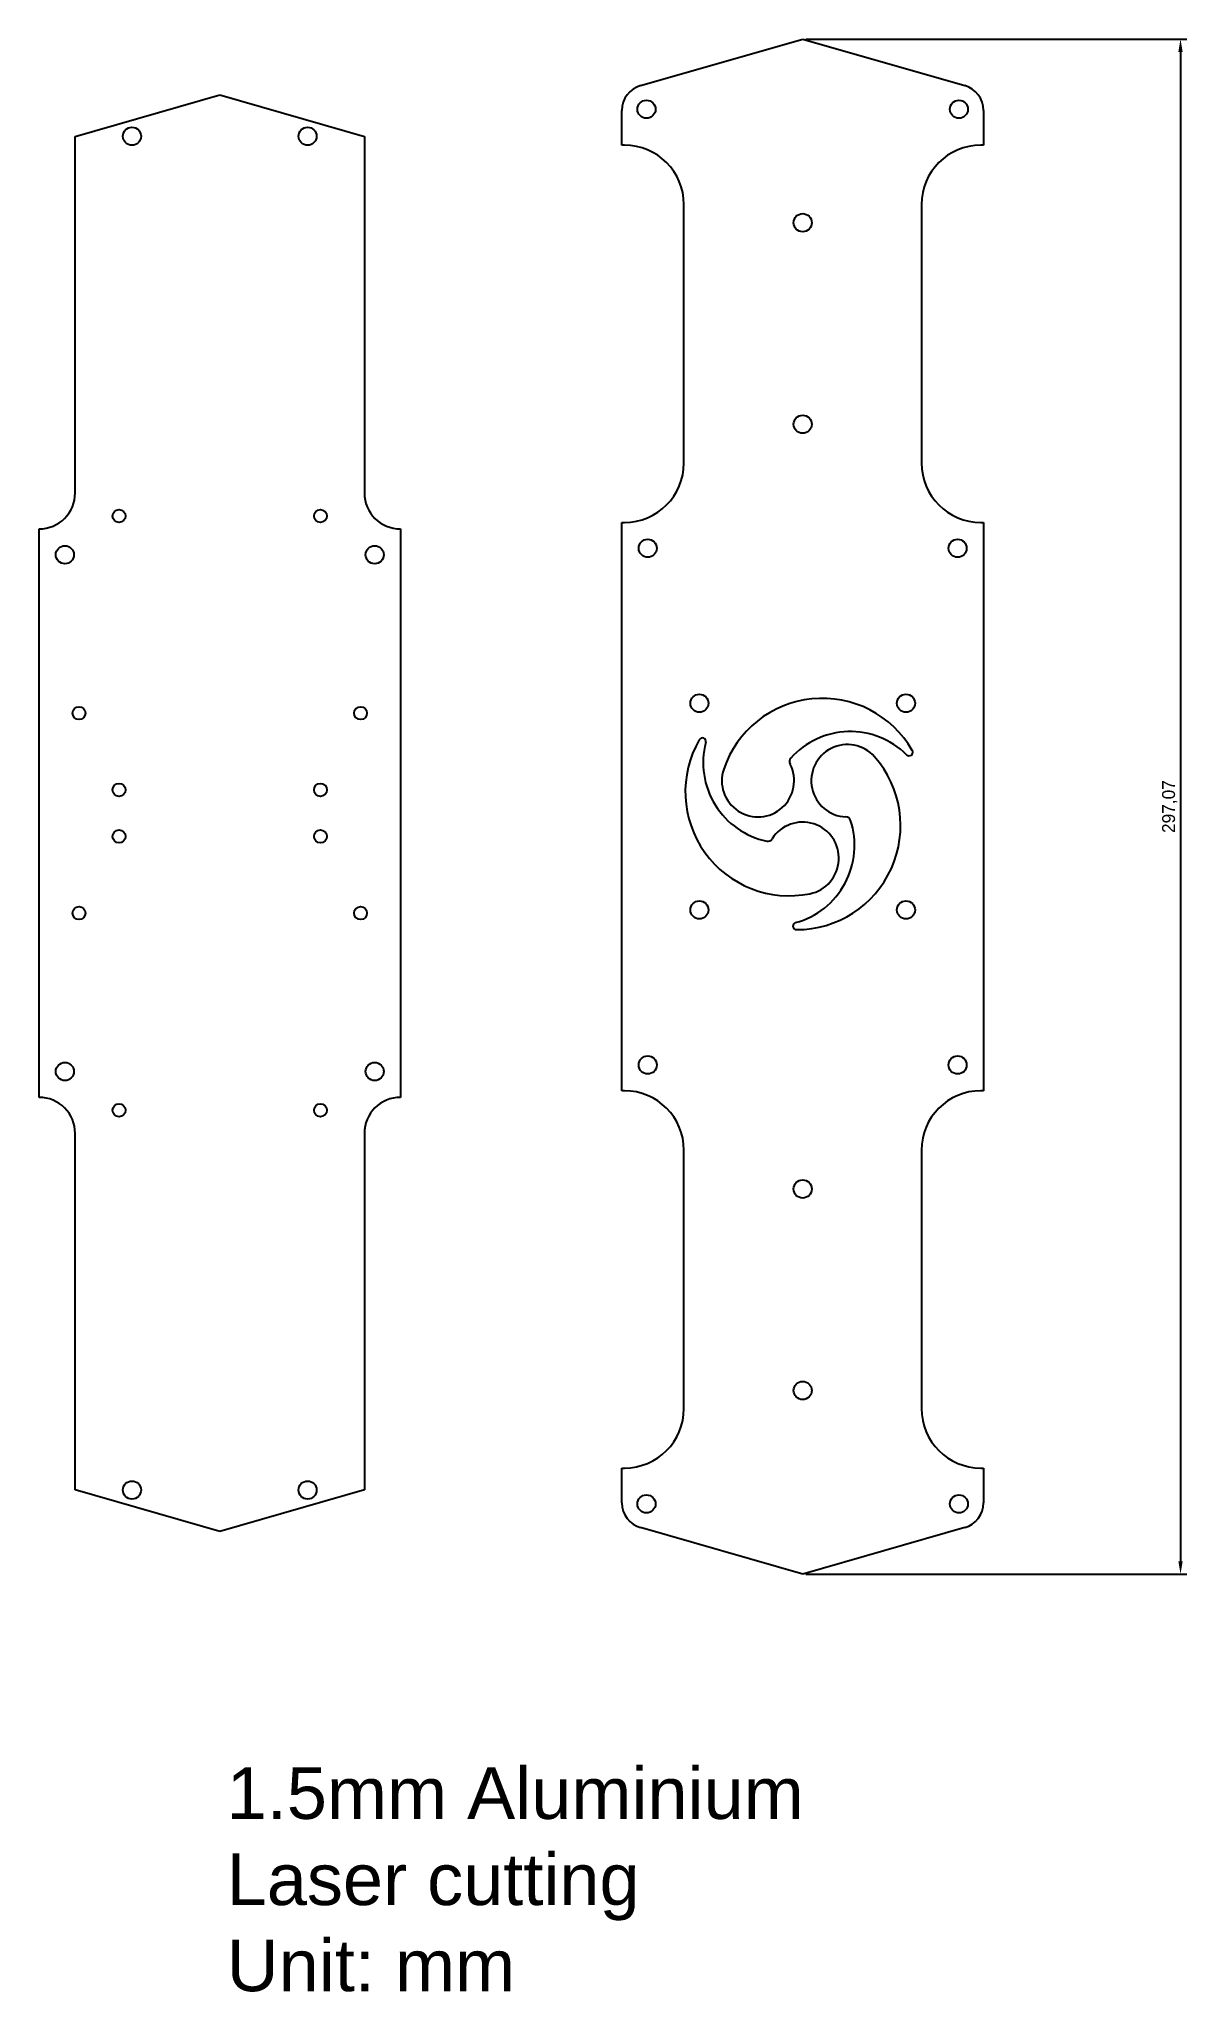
# Model space of a CAD drawing. Header units: millimetres. Extents: x -35 to 187, y -228 to 150.
import ezdxf

# ---------------------------------------------------------------- set-up
doc = ezdxf.new("R2010")
doc.units = ezdxf.units.MM
doc.header["$PDSIZE"] = -1
doc.dimstyles.new('ISO-25', dxfattribs={"dimtxt": 2.5, "dimasz": 2.5, "dimexe": 1.25, "dimexo": 0.625, "dimtad": 1, "dimtxsty": 'Standard', "dimcen": 2.5, "dimadec": 0, "dimazin": 0, "dimtfac": 1, "dimtmove": 0, "dimatfit": 3, "dimfxl": 1, "dimarcsym": 0})

# ---------------------------------------------------------------- blocks, each defined once
blk = doc.blocks.new('*D2')
at = {"color": 0, "lineweight": -2}
for p, q in [((113.51, 149.8), (187.3, 149.8)), ((186.05, 147.3), (186.05, -144.77)), ((113.51, -147.27), (187.3, -147.27))]:
    blk.add_line(p, q, dxfattribs=at)
at = {"color": 0}
for points in [[(185.63, 147.3), (186.47, 147.3), (186.05, 149.8)], [(185.63, -144.77), (186.47, -144.77), (186.05, -147.27)]]:
    blk.add_solid(points, dxfattribs=at)
at = {"layer": 'Defpoints', "color": 0}
for p in [(112.89, 149.8), (112.89, -147.27), (186.05, -147.27)]:
    blk.add_point(p, dxfattribs=at)
at = {"color": 0, "insert": (183.97, 1.27), "char_height": 2.5, "attachment_point": 5, "rotation": 90}
blk.add_mtext('297,07', dxfattribs=at)

msp = doc.modelspace()

# ---------------------------------------------------------------- linework, layer by layer
at = {"color": 7, "linetype": 'Continuous', "lineweight": 25}
for p, q in [((81.507, 140.805), (112.885, 149.803)), ((112.885, 149.803), (144.263, 140.805)), ((-28, 130.971), (0, 139)), ((0, 139), (28, 130.971)), ((77.885, 129.267), (77.885, 135.999)), ((147.885, 135.999), (147.885, 129.267)), ((-28, 62), (-28, 130.971)), ((28, 130.971), (28, 62)), ((78.385, 129.267), (77.885, 129.267)), ((147.885, 129.267), (147.385, 129.267)), ((89.885, 67.767), (89.885, 117.767)), ((135.885, 117.767), (135.885, 67.767)), ((-35, -55), (-35, 55)), ((35, 55), (35, -55)), ((77.885, -53.733), (77.885, 56.267)), ((77.885, 56.267), (78.385, 56.267)), ((147.385, 56.267), (147.885, 56.267)), ((147.885, 56.267), (147.885, -53.733)), ((78.385, -53.733), (77.885, -53.733)), ((147.885, -53.733), (147.385, -53.733)), ((-28, -130.971), (-28, -62)), ((28, -62), (28, -130.971)), ((89.885, -115.233), (89.885, -65.233)), ((135.885, -65.233), (135.885, -115.233)), ((77.885, -133.466), (77.885, -126.733)), ((77.885, -126.733), (78.385, -126.733)), ((147.385, -126.733), (147.885, -126.733)), ((147.885, -126.733), (147.885, -133.466)), ((0, -139), (-28, -130.971)), ((28, -130.971), (0, -139)), ((112.885, -147.269), (81.507, -138.272)), ((144.263, -138.272), (112.885, -147.269))]:
    msp.add_line(p, q, dxfattribs=at)
for centre, radius in [((82.635, 136.221), 1.75), ((143.135, 136.221), 1.75), ((-17, 131), 1.75), ((17, 131), 1.75), ((112.885, 114.267), 1.75), ((112.885, 75.267), 1.75), ((-19.5, 57.5), 1.25), ((19.5, 57.5), 1.25), ((82.885, 51.267), 1.75), ((142.885, 51.267), 1.75), ((-30, 50), 1.75), ((30, 50), 1.75), ((92.885, 21.267), 1.75), ((132.885, 21.267), 1.75), ((-27.256, 19.35), 1.25), ((27.256, 19.35), 1.25), ((-19.5, 4.5), 1.25), ((19.5, 4.5), 1.25), ((-19.5, -4.5), 1.25), ((19.5, -4.5), 1.25), ((-27.256, -19.35), 1.25), ((27.256, -19.35), 1.25), ((92.885, -18.733), 1.75), ((132.885, -18.733), 1.75), ((-30, -50), 1.75), ((30, -50), 1.75), ((82.885, -48.733), 1.75), ((142.885, -48.733), 1.75), ((-19.5, -57.5), 1.25), ((19.5, -57.5), 1.25), ((112.885, -72.733), 1.75), ((112.885, -111.733), 1.75), ((-17, -131), 1.75), ((17, -131), 1.75), ((82.635, -133.687), 1.75), ((143.135, -133.687), 1.75)]:
    msp.add_circle(centre, radius, dxfattribs=at)
for centre, radius, start, end in [((82.885, 135.999), 5, 106, 180), ((142.885, 135.999), 5, 0, 74), ((78.385, 117.767), 11.5, 0, 90), ((147.385, 117.767), 11.5, 90, 180), ((78.385, 67.767), 11.5, 270, 0), ((147.385, 67.767), 11.5, 180, 270), ((-35, 62), 7, 270, 0), ((35, 62), 7, 180, 270), ((116.67, 2.095), 20.125, 29.96843, 161.47071), ((122.111, 0.335), 15.459, 45.1922, 138.26354), ((110.275, 4.13), 20.125, 149.96843, 281.47071), ((93.457, 13.852), 0.7, 345.1922, 149.96843), ((109.079, 9.722), 15.459, 165.1922, 258.26354), ((121.545, 6.267), 7, 41.47071, 267.49502), ((133.498, 11.799), 0.7, 225.1922, 29.96843), ((104.225, 6.267), 7, 161.47071, 27.49502), ((111.321, 9.96), 1, 138.26354, 207.49502), ((111.711, -2.426), 20.125, 269.96843, 41.47071), ((112.885, -8.733), 7, 281.47071, 147.49502), ((107.465, -6.257), 15.459, 285.1922, 18.26354), ((121.196, -1.726), 1, 18.26354, 87.49502), ((106.138, -4.434), 1, 258.26354, 327.49502), ((111.7, -21.851), 0.7, 105.1922, 269.96843), ((-35, -62), 7, 0, 90), ((35, -62), 7, 90, 180), ((78.385, -65.233), 11.5, 0, 90), ((147.385, -65.233), 11.5, 90, 180), ((78.385, -115.233), 11.5, 270, 0), ((147.385, -115.233), 11.5, 180, 270), ((82.885, -133.466), 5, 180, 254), ((142.885, -133.466), 5, 286, 0)]:
    msp.add_arc(centre, radius, start, end, dxfattribs=at)

# ---------------------------------------------------------------- texts
at = {"color": 1, "insert": (1.329, -184.646), "char_height": 10, "attachment_point": 1}
msp.add_mtext_dynamic_manual_height_columns('{\\fArial|b0|i0|c162|p34;1.5mm Aluminium\\PLaser cutting\\PUnit: mm}', width=139.26489, gutter_width=17.5, heights=[0], dxfattribs=at)

# ---------------------------------------------------------------- dimensions: what is measured, and where the dimension line sits
at = {"color": 2}
dim = msp.add_linear_dim(base=(186.05, -147.269), p1=(112.885, 149.803), p2=(112.885, -147.269), angle=90, dimstyle='ISO-25', dxfattribs=at)
dim.commit()
dim.dimension.update_dxf_attribs({"geometry": '*D2', "text_midpoint": (183.967, 1.267)})

doc.saveas('drawing.dxf')
